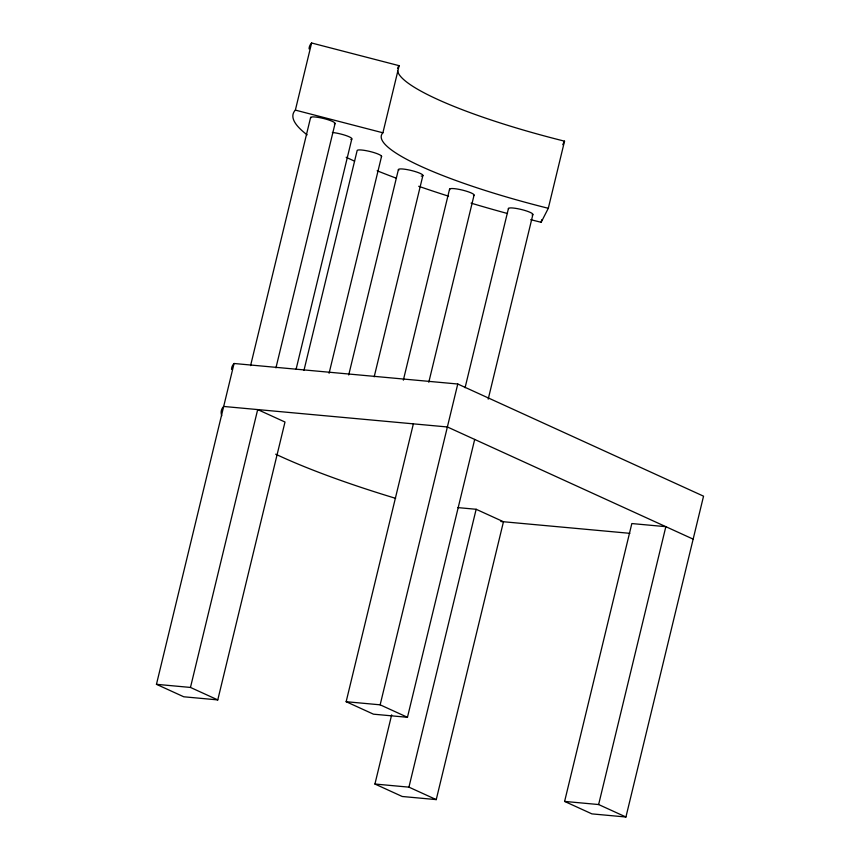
<?xml version="1.0" encoding="UTF-8"?>
<svg xmlns="http://www.w3.org/2000/svg" width="860" height="860" viewBox="0 0 860 860"><rect width="100%" height="100%" fill="white"/><g stroke="black" fill="none" stroke-linecap="round" stroke-linejoin="round"><path stroke-width="1.29" d="M217.774 699.9L190.469 687.441L257.688 409.575L284.993 422.034L217.774 699.9L183.76 696.783L156.455 684.323L234.071 363.5L457.767 384.012L703.544 496.177L625.929 817L591.916 813.882L564.611 801.423L631.831 523.557L665.844 526.675L598.625 804.541L625.929 817M307.127 134.848A277.737 46.795 13.6 0 1 295.367 110.112L311.61 43L399.137 65.683L382.904 132.795A186.91 31.487 13.6 0 0 548.304 208.292L541.144 222.288A277.737 46.795 13.6 0 1 530.749 219.666M250.582 365.618L310.621 117.433M275.942 367.865L335.045 123.582M296.13 369.101L351.772 139.105M303.967 370.37L357.094 150.769A12.61 2.128 13.6 0 1 370.252 151.564A12.61 2.128 13.6 0 1 381.346 156.789M329.09 373.272L381.582 156.273M348.719 374.96L398.384 169.656M374.186 376.809L422.916 175.408M403.351 380.152L449.565 189.146M474.688 439.428L407.457 717.294L373.455 714.176L346.15 701.706L413.37 423.851M428.796 382.238L474.064 195.134M407.457 717.294L380.152 704.824L457.767 384.012M465.077 387.731L508.464 208.421M457.842 507.604L476.15 509.281L503.465 521.74L436.246 799.606L402.233 796.489L374.928 784.03L391.655 714.886M488.211 399.126L532.856 214.613M541.144 222.288L541.768 219.708M548.304 208.292L564.536 141.169A186.91 31.487 13.6 0 1 397.546 70.778M436.246 799.606L408.93 787.147L476.15 509.281M562.752 144.674L564.536 141.169M500.842 521.504L629.875 533.329M156.455 684.323L190.469 687.441M346.15 701.706L380.152 704.824M374.928 784.03L408.93 787.147M564.611 801.423L598.625 804.541M295.367 110.112L382.904 132.795M693.149 539.134L447.372 426.969L223.675 406.457A277.737 46.795 13.6 0 0 221.762 415.767M508.539 209.001A12.61 2.128 13.6 0 1 521.988 209.657A12.61 2.128 13.6 0 1 532.093 214.989M310.739 118.024A12.61 2.128 13.6 0 1 324.005 118.605A12.61 2.128 13.6 0 1 334.325 123.969M332.368 132.472A12.61 2.128 13.6 0 1 347.3 136.02A12.61 2.128 13.6 0 1 350.88 139.449M449.812 189.77A12.61 2.128 13.6 0 1 462.476 190.114A12.61 2.128 13.6 0 1 473.473 195.553M398.803 170.312A12.61 2.128 13.6 0 1 412.23 170.731A12.61 2.128 13.6 0 1 421.282 176.117M507.518 213.527A277.737 46.795 13.6 0 1 471.076 203.132M448.565 196.188A277.737 46.795 13.6 0 1 418.702 186.276M396.449 178.256A277.737 46.795 13.6 0 1 377.164 170.775M354.567 161.153A277.737 46.795 13.6 0 1 346.161 157.273M309.095 48.913A277.737 46.795 13.6 0 1 311.61 43M231.555 369.413A277.737 46.795 13.6 0 1 234.071 363.5M395.621 498.338A277.737 46.795 13.6 0 1 275.684 454.188M397.556 68.585A186.91 31.487 13.6 0 1 399.137 65.683"/></g></svg>
